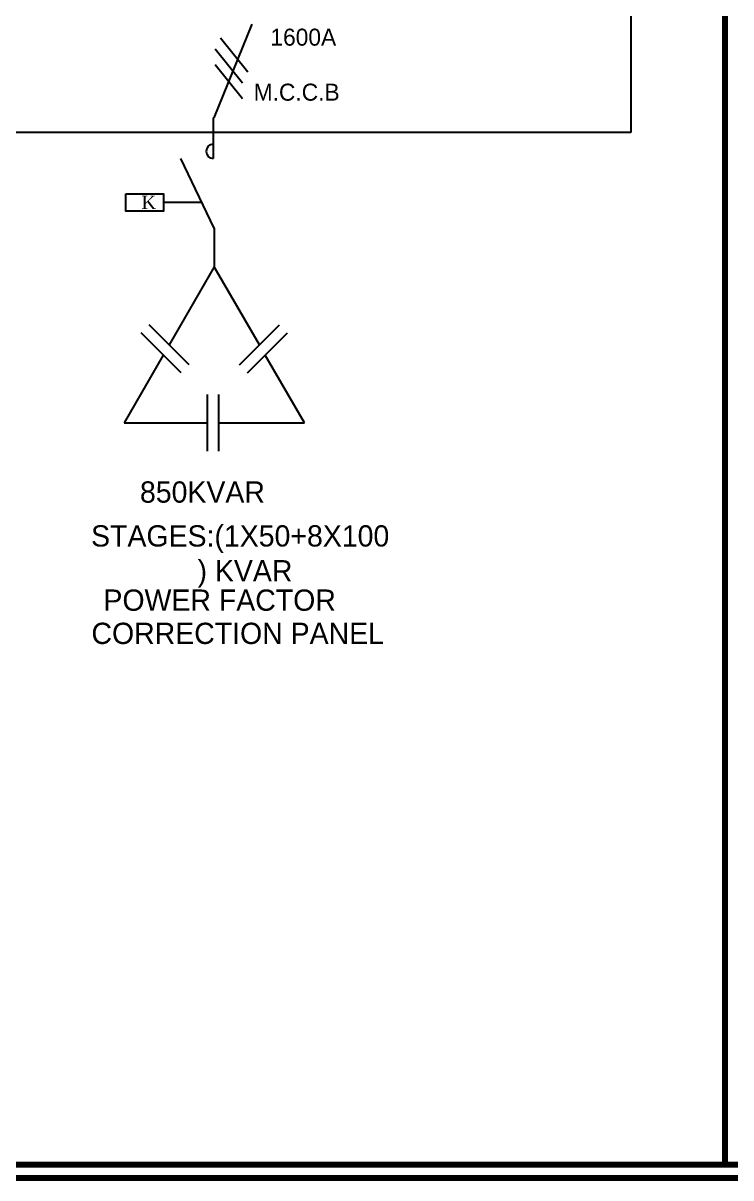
# Model space of a CAD drawing. Header units: millimetres. Extents: x -294 to -67, y -339 to 1001.
# Drawn here: x -235.15 to -213.8, y 469.78 to 504.64 of the extents above; entities that cross this region are included whole.
import ezdxf

# ---------------------------------------------------------------- set-up
doc = ezdxf.new("R2010")
doc.units = ezdxf.units.MM
doc.header["$LTSCALE"] = 500
doc.header["$MEASUREMENT"] = 0
doc.linetypes.add('CENTER', pattern=[2, 1.25, -0.25, 0.25, -0.25])
doc.linetypes.add('CONTINUA', pattern=[0])
for name, color, linetype in [('DETAIL', 4, 'Continuous'), ('E-PANEL', 1, 'CENTER'), ('E-SW', 4, 'Continuous'), ('E-T25', 3, 'Continuous'), ('E-TEXT', 3, 'Continuous'), ('E-WIRE', 4, 'CONTINUA'), ('E-WIRING', 3, 'Continuous'), ('WIRRING', 3, 'Continuous')]:
    doc.layers.add(name, color=color, linetype=linetype)
doc.layers.add('UG-BORDER', color=20, linetype='Continuous', lineweight=80)
doc.styles.add('sas', font='bas-f-n.shx', dxfattribs={"height": 0.3})
doc.styles.add('STENCIL', font='stencil.shx')

# ---------------------------------------------------------------- blocks, each defined once
blk = doc.blocks.new('bgfbgf')
blk.add_arc((23.361, -9.291, 0), 0.137, 90, 270)
at = {"layer": 'DETAIL'}
blk.add_line((23.143, -10.268), (22.406, -10.268), dxfattribs=at)
at = {"layer": 'E-PANEL', "color": 1, "linetype": 'CENTER', "ltscale": 4, "elevation": 0}
blk.add_lwpolyline([(31.36, -8.932), (-15.652, -8.932), (-15.652, 0.557), (31.36, 0.557)], close=True, dxfattribs=at)
at = {"layer": 'E-SW'}
for p, q in [((23.361, -8.646), (23.361, -9.428)), ((23.381, -10.766), (22.742, -9.428)), ((23.381, -10.766), (23.381, -11.504)), ((23.381, -11.504), (22.517, -13)), ((24.245, -13), (23.381, -11.504)), ((22.901, -13.384), (22.133, -12.616)), ((23.861, -13.384), (24.629, -12.616)), ((22.748, -13.538), (21.979, -12.769)), ((24.014, -13.538), (24.783, -12.769)), ((22.404, -13.195), (21.653, -14.496)), ((25.109, -14.496), (24.358, -13.195)), ((23.251, -15.04), (23.251, -13.953)), ((23.468, -15.04), (23.468, -13.953)), ((21.653, -14.496), (23.251, -14.496)), ((23.468, -14.496), (25.109, -14.496))]:
    blk.add_line(p, q, dxfattribs=at)
at = {"layer": 'E-WIRE', "color": 4}
for p, q in [((23.381, -8.646), (24.109, -6.853)), ((24.021, -7.772), (23.5, -7.12)), ((23.92, -7.984), (23.399, -7.333)), ((23.92, -8.286), (23.399, -7.635))]:
    blk.add_line(p, q, dxfattribs=at)
at = {"layer": 'E-WIRING', "elevation": -0.001}
blk.add_lwpolyline([(21.685, -10.102), (22.406, -10.102), (22.406, -10.434), (21.685, -10.434)], close=True, dxfattribs=at)
at = {"layer": 'E-T25', "style": 'STENCIL'}
for s, p in [('1600A', (24.455, -7.265, 0)), ('M.C.C.B', (24.135, -8.319, 0))]:
    blk.add_text(s, height=0.3261, dxfattribs=at).set_placement(p)
at = {"layer": 'E-TEXT', "style": 'STENCIL'}
for s, height, p in [('850KVAR', 0.4076, (21.957, -16.024, 0)), ('STAGES:(1X50+8X100', 0.40762, (21.021, -16.865, 0)), (') KVAR', 0.4076, (23.06, -17.533, 0))]:
    blk.add_text(s, height=height, dxfattribs=at).set_placement(p)
at = {"layer": 'E-TEXT', "color": 7, "style": 'STENCIL'}
for s, p in [('POWER FACTOR', (21.258, -18.096, 0)), ('CORRECTION PANEL', (21.028, -18.733, 0))]:
    blk.add_text(s, height=0.40762, dxfattribs=at).set_placement(p)
at = {"layer": 'E-WIRING', "insert": (21.985, -10.139), "char_height": 0.25727, "width": 0.09027, "attachment_point": 1, "style": 'sas'}
blk.add_mtext('{\\fTimes New Roman|b0|i0|c0|p18;K}', dxfattribs=at)

msp = doc.modelspace()

# ---------------------------------------------------------------- linework, layer by layer
at = {"layer": 'UG-BORDER'}
for p, q in [((-213.969, 470.18), (-213.969, 536.071)), ((-292.981, 470.18), (-197.79, 470.18)), ((-293.386, 469.775), (-197.386, 469.775))]:
    msp.add_line(p, q, dxfattribs=at)

# ---------------------------------------------------------------- block references
at = {"layer": 'WIRRING', "linetype": 'CONTINUA', "xscale": 1.575333951233336, "yscale": 1.575333951233336, "zscale": 1.575333951233336}
msp.add_blockref('bgfbgf', (-266.218, 515.407, 0.024), dxfattribs=at)

doc.saveas('drawing.dxf')
